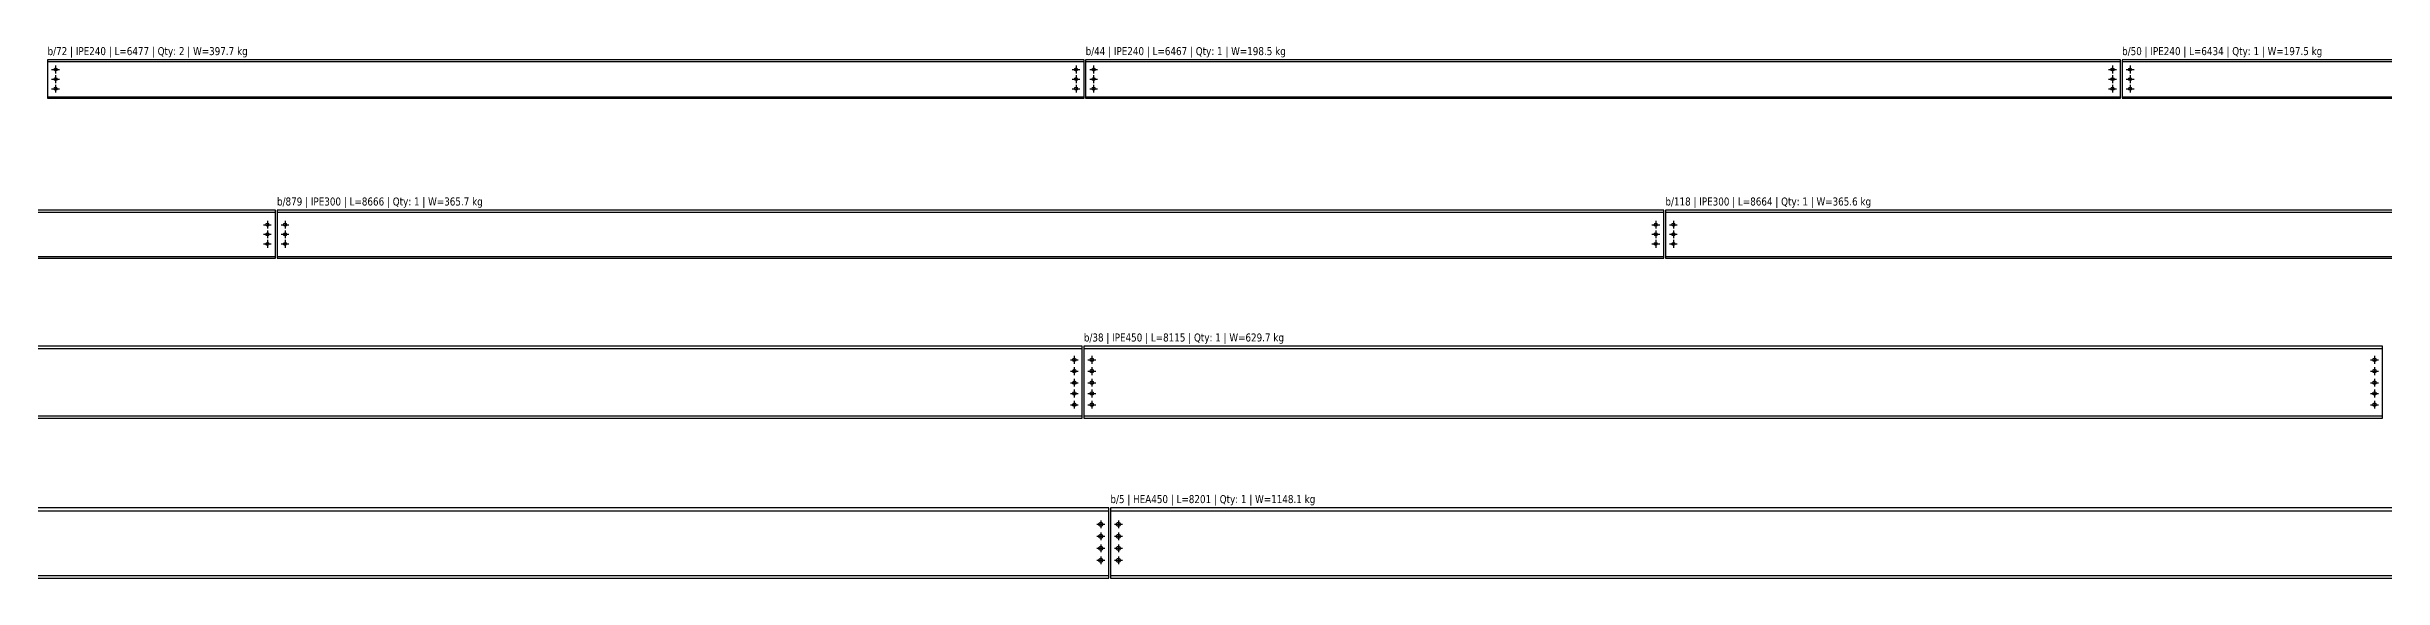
# Model space of a CAD drawing. Header units: millimetres. Extents: x 0 to 240831, y 0 to 45222.
# Drawn here: x 60748 to 75349, y 5000 to 8322 of the extents above; entities that cross this region are included whole.
import ezdxf
from ezdxf.enums import TextEntityAlignment as Align

# ---------------------------------------------------------------- set-up
doc = ezdxf.new("R2010")
doc.units = ezdxf.units.MM
doc.header["$LTSCALE"] = 1000
for name, color, linetype in [('HEA450', 2, 'Continuous'), ('IPE240', 2, 'Continuous'), ('IPE300', 2, 'Continuous'), ('IPE450', 2, 'Continuous'), ('PERFORACIONES', 1, 'Continuous'), ('TXT_GEN', 3, 'Continuous')]:
    doc.layers.add(name, color=color, linetype=linetype)
doc.styles.add('VERDNA', font='verdana.ttf', dxfattribs={"width": 0.8})

# ---------------------------------------------------------------- blocks, each defined once
blk = doc.blocks.new('D19')
at = {"layer": 'PERFORACIONES', "linetype": 'ByBlock'}
for p, q in [((-24.5, 0), (24.5, 0)), ((0, 24.5), (0, -24.5))]:
    blk.add_line(p, q, dxfattribs=at)
blk.add_circle((0, 0), 9.5, dxfattribs=at)
blk = doc.blocks.new('d22')
at = {"layer": 'PERFORACIONES', "linetype": 'ByBlock'}
for p, q in [((-24.5, 0), (24.5, 0)), ((0, 24.5), (0, -24.5))]:
    blk.add_line(p, q, dxfattribs=at)
blk.add_circle((0, 0), 11, dxfattribs=at)
blk = doc.blocks.new('d25')
at = {"layer": 'PERFORACIONES', "linetype": 'ByBlock'}
for p, q in [((-24.5, 0), (24.5, 0)), ((0, 24.5), (0, -24.5))]:
    blk.add_line(p, q, dxfattribs=at)
blk.add_circle((0, 0), 12.5, dxfattribs=at)

msp = doc.modelspace()

# ---------------------------------------------------------------- linework, layer by layer
at = {"layer": 'HEA450'}
for p, q in [((59165, 5422.5), (67385, 5422.5)), ((67395, 5422.5), (75596, 5422.5)), ((59165, 5017.5), (67385, 5017.5)), ((67395, 5017.5), (75596, 5017.5))]:
    msp.add_line(p, q, dxfattribs=at)
for points in [[(59165, 5000), (67385, 5000), (67385, 5440), (59165, 5440)], [(67395, 5000), (75596, 5000), (75596, 5440), (67395, 5440)]]:
    msp.add_lwpolyline(points, close=True, dxfattribs=at)
at = {"layer": 'IPE240'}
for p, q in [((60753, 8230), (67230, 8230)), ((67240, 8230), (73707, 8230)), ((73717, 8230), (80151, 8230)), ((60753, 8010), (67230, 8010)), ((67240, 8010), (73707, 8010)), ((73717, 8010), (80151, 8010))]:
    msp.add_line(p, q, dxfattribs=at)
for points in [[(60753, 8000), (67230, 8000), (67230, 8240), (60753, 8240)], [(67240, 8000), (73707, 8000), (73707, 8240), (67240, 8240)], [(73717, 8000), (80151, 8000), (80151, 8240), (73717, 8240)]]:
    msp.add_lwpolyline(points, close=True, dxfattribs=at)
at = {"layer": 'IPE300'}
for p, q in [((53502, 7289.3), (62177, 7289.3)), ((62187, 7289.3), (70853, 7289.3)), ((70863, 7289.3), (79527, 7289.3)), ((53502, 7010.7), (62177, 7010.7)), ((62187, 7010.7), (70853, 7010.7)), ((70863, 7010.7), (79527, 7010.7))]:
    msp.add_line(p, q, dxfattribs=at)
for points in [[(53502, 7000), (62177, 7000), (62177, 7300), (53502, 7300)], [(62187, 7000), (70853, 7000), (70853, 7300), (62187, 7300)], [(70863, 7000), (79527, 7000), (79527, 7300), (70863, 7300)]]:
    msp.add_lwpolyline(points, close=True, dxfattribs=at)
at = {"layer": 'IPE450'}
for p, q in [((59102, 6435.4), (67219, 6435.4)), ((67229, 6435.4), (75344, 6435.4)), ((59102, 6014.6), (67219, 6014.6)), ((67229, 6014.6), (75344, 6014.6))]:
    msp.add_line(p, q, dxfattribs=at)
for points in [[(59102, 6000), (67219, 6000), (67219, 6450), (59102, 6450)], [(67229, 6000), (75344, 6000), (75344, 6450), (67229, 6450)]]:
    msp.add_lwpolyline(points, close=True, dxfattribs=at)

# ---------------------------------------------------------------- block references
at = {"layer": 'HEA450'}
for p in [(67335, 5337.5), (67335, 5262.5), (67445, 5337.5), (67445, 5262.5), (67335, 5187.5), (67335, 5112.5), (67445, 5187.5), (67445, 5112.5)]:
    msp.add_blockref('d25', p, dxfattribs=at)
at = {"layer": 'IPE240'}
for p in [(60803, 8180), (67180, 8180), (67290, 8180), (73657, 8180), (73767, 8180), (60803, 8120), (60803, 8060), (67180, 8120), (67180, 8060), (67290, 8120), (67290, 8060), (73657, 8120), (73657, 8060), (73767, 8120), (73767, 8060)]:
    msp.add_blockref('D19', p, dxfattribs=at)
at = {"layer": 'IPE300'}
for p in [(62127, 7210), (62127, 7150), (62237, 7210), (62237, 7150), (70803, 7210), (70803, 7150), (70913, 7210), (70913, 7150), (62127, 7090), (62237, 7090), (70803, 7090), (70913, 7090)]:
    msp.add_blockref('D19', p, dxfattribs=at)
at = {"layer": 'IPE450'}
for p in [(67169, 6365), (67169, 6295), (67279, 6365), (67279, 6295), (75294, 6365), (75294, 6295), (67169, 6222.5), (67169, 6155), (67279, 6222.5), (67279, 6155), (75294, 6222.5), (75294, 6155), (67169, 6085), (67279, 6085), (75294, 6085)]:
    msp.add_blockref('d22', p, dxfattribs=at)

# ---------------------------------------------------------------- texts
at = {"layer": 'TXT_GEN', "style": 'VERDNA', "width": 0.8}
for s, p in [('b/72 | IPE240 | L=6477 | Qty: 2 | W=397.7 kg', (60753, 8255)), ('b/44 | IPE240 | L=6467 | Qty: 1 | W=198.5 kg', (67240, 8255)), ('b/50 | IPE240 | L=6434 | Qty: 1 | W=197.5 kg', (73717, 8255)), ('b/879 | IPE300 | L=8666 | Qty: 1 | W=365.7 kg', (62187, 7315)), ('b/118 | IPE300 | L=8664 | Qty: 1 | W=365.6 kg', (70863, 7315)), ('b/38 | IPE450 | L=8115 | Qty: 1 | W=629.7 kg', (67229, 6465)), ('b/5 | HEA450 | L=8201 | Qty: 1 | W=1148.1 kg', (67395, 5455))]:
    msp.add_text(s, height=50, dxfattribs=at).set_placement(p, align=Align.BOTTOM_LEFT)

doc.saveas('drawing.dxf')
